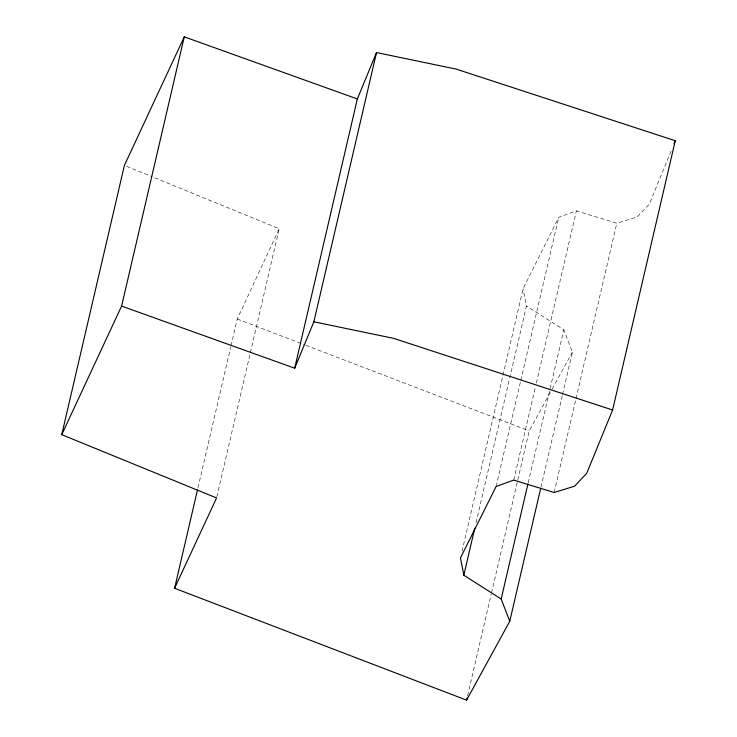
<?xml version="1.0" encoding="UTF-8"?>
<svg xmlns="http://www.w3.org/2000/svg" width="737" height="737" viewBox="0 0 737 737"><rect width="100%" height="100%" fill="white"/><g stroke="black" fill="none" stroke-linecap="round" stroke-linejoin="round"><path stroke-width="0.55" stroke-dasharray="3.69 2.76" d="M197.995 487.71L230.745 346.943M231.013 345.828L237.25 319.02L279.222 228.728L153.029 177.129M216.825 496.849L250.101 353.852M250.359 352.728L279.222 228.728M462.025 551.239L523.123 288.692L558.757 217.268L576.398 210.865L616.805 223.247L637.192 216.973L649.334 204.158L671.803 149.196M476.047 522.717L526.485 305.984L523.123 288.692M496.102 486.512L520.543 381.49M520.801 380.375L558.757 217.268M513.735 480.109L535.32 387.386M536.361 382.918L576.398 210.865M467.599 695.682L491.257 594.013M491.515 592.898L529.212 430.905L551.635 389.984M528.208 482.846L563.823 329.789L526.485 305.984M540.949 487.231L562.267 395.622M562.524 394.498L572.409 352.046L563.823 329.789M554.15 492.491L575.726 399.758M575.984 398.643L616.805 223.247M552.179 388.979L572.409 352.046M237.25 319.02L304.869 344.934M305.947 345.34L529.212 430.905M126.524 166.295L151.969 176.696"/><path stroke-width="1.11" d="M540.691 488.345L509.755 621.291L466.558 700.15L174.595 588.255L216.567 497.963L61.742 434.664L124.396 165.42L184.259 36.85L357.334 98.961L294.68 368.205L121.605 306.095L184.259 36.85M174.595 588.255L197.47 489.948M294.68 368.205L313.861 321.802L376.515 52.557L456.175 69.103L675.258 140.739L612.604 409.984L586.68 473.403L574.538 486.208L554.15 492.491L513.735 480.109L496.102 486.512L460.468 557.937L463.831 575.219L501.169 599.034L509.755 621.291M463.831 575.219L474.748 528.3M466.558 700.15L467.083 697.911M501.169 599.034L527.941 483.96M673.959 143.908L675.258 140.739M357.334 98.961L376.515 52.557M61.742 434.664L121.605 306.095M313.861 321.802L393.521 338.338L612.604 409.984"/></g></svg>
